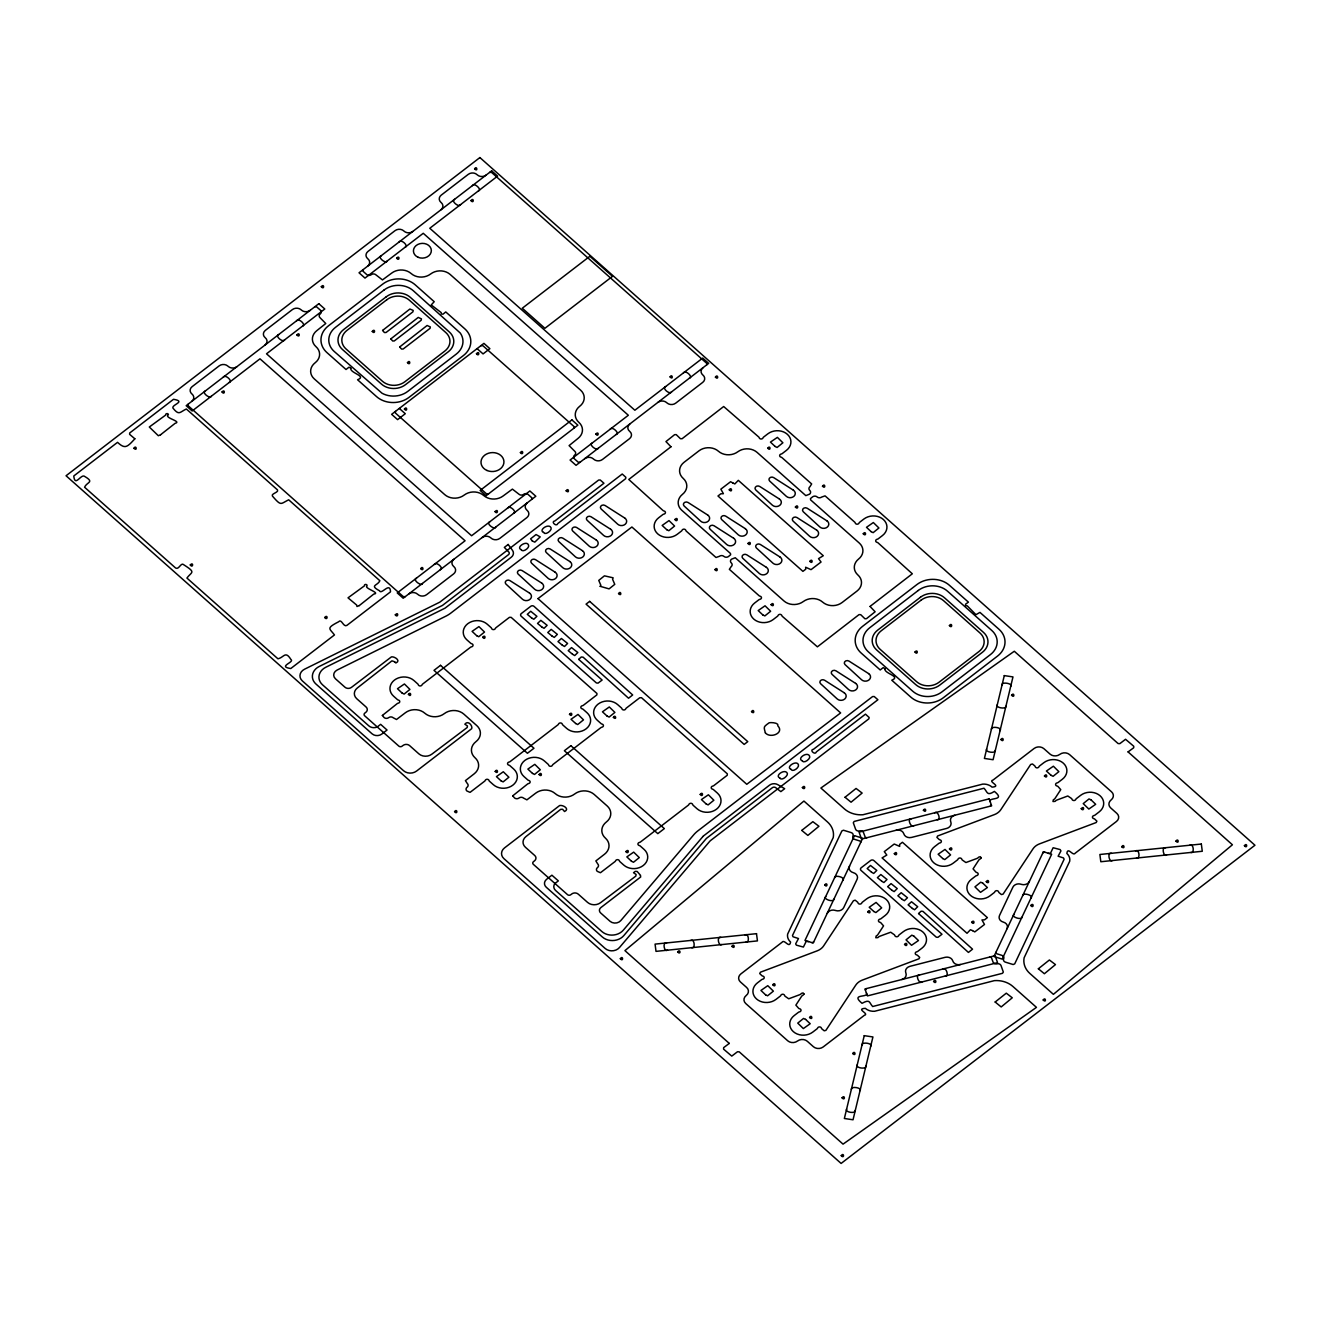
<?xml version="1.0" encoding="UTF-8"?>
<svg xmlns="http://www.w3.org/2000/svg" width="1321" height="1321" viewBox="0 0 1321 1321"><rect width="100%" height="100%" fill="white"/><g stroke="black" fill="none" stroke-linecap="round" stroke-linejoin="round"><path stroke-width="1.5" d="M211.393 396.168C210.534 399.553 200.957 392.403 205.432 390.884M284.692 339.811C283.338 343.196 274.355 335.93 278.731 334.527M422.439 583.519C422.109 586.821 411.838 579.853 416.478 578.136M610.153 429.226C612.184 425.742 620.292 433.701 616.131 434.51M683.452 372.869C685.467 369.385 693.624 377.327 689.413 378.169M223.249 377.179C225.164 373.793 233.322 381.34 229.21 382.479M296.531 320.838C298.546 317.387 306.505 325.148 302.608 326.122M387.268 260.964C386.475 264.448 376.815 257.215 381.307 255.663M399.107 241.974C401.039 238.589 409.031 246.053 405.184 247.258M460.567 204.606C459.18 208.041 450.263 200.759 454.589 199.306M434.295 564.43C436.211 561.078 444.269 568.426 440.355 569.731M472.406 185.617C474.503 182.1 482.396 190.241 478.483 190.901M495.738 527.162C495.325 530.398 485.253 523.562 489.777 521.778M507.594 508.09C509.609 504.605 517.716 512.548 513.555 513.374M598.314 448.215C597.191 451.584 587.977 444.467 592.353 442.915M671.613 391.858C669.945 395.227 661.375 387.912 665.635 386.558M995.918 952.309L996.43 953.646L1001.846 955.347A3.22 2.659 -2.7 0 1 1003.663 958.765A3.22 2.659 -2.7 0 0 1005.479 962.167L1013.157 964.528L1014.71 963.884L1064.115 859.261L1063.488 857.94L1058.121 856.223L1060.961 850.873L1060.119 849.568L1053.134 847.735L1050.443 853.366L1048.197 853.333M640.569 875.394L637.168 871.464L635.285 871.365L633.519 872.719L636.111 874.502L635.814 876.104L600.56 902.689A9.197 7.579 -2.7 0 1 587.581 902.408L578.235 894.119A4.59 3.781 -2.7 0 0 571.745 893.97L570.771 894.73A2.295 1.899 -2.7 0 1 567.518 894.647L533.337 864.33A2.295 1.899 -2.7 0 1 533.486 861.655L534.46 860.896A4.59 3.781 -2.7 0 0 534.757 855.529L525.411 847.256A9.197 7.579 -2.7 0 1 526.006 836.54L560.715 809.327L562.581 809.261L564.546 811.523C570.243 808.881 562.614 804.605 559.592 805.562L504.506 847.917A9.197 7.579 -2.7 0 0 503.928 858.633L605.183 948.478A9.197 7.579 -2.7 0 0 619.466 947.537L709.856 841.196A4.59 3.781 -2.7 0 1 710.483 840.602L868.855 718.839L869.168 717.501L865.47 714.149L816.428 751.847C815.288 755.794 808.832 749.75 813.521 749.255L877.904 699.75L874.205 696.514L872.57 696.58L697.868 830.876A30.333 25 -2.7 0 0 693.608 834.938L620.787 920.605A6.902 5.68 -2.7 0 1 610.071 921.315L600.609 912.91A4.59 3.781 -2.7 0 1 600.906 907.56L640.718 876.946L640.371 875.724M860.698 842.451L860.186 841.097L854.786 839.413A3.22 2.659 -2.7 0 1 852.953 835.995A3.22 2.659 -2.7 0 0 851.137 832.577L843.459 830.232L841.873 830.942L792.501 935.499L793.029 936.771L798.495 938.537L795.655 943.888L796.398 945.159L803.399 947.058L806.173 941.394L808.535 941.576M813.637 942.071L812.019 942.649M1042.93 852.772L1044.696 852.144M913.835 825.724C911.193 828.515 906.652 818.31 911.358 818.756M934.641 812.795C938.158 810.153 941.312 820.556 937.117 819.763M921.975 981.965C919.201 984.673 914.842 974.403 919.499 974.997M942.781 969.036C946.463 966.46 949.205 977.193 945.357 976.037M574.09 428.054L574.107 426.633L482.892 345.706L480.943 345.656M667.551 950.179C664.215 952.606 662.201 941.79 666.61 942.93M690.718 940.453C694.681 938.257 695.54 949.139 691.659 947.685M721.794 944.581C718.442 946.579 716.494 936.061 720.853 937.332M744.961 934.855C749.024 932.676 749.552 943.689 745.985 942.137M1112.299 860.615C1109.244 862.762 1106.948 851.995 1111.423 853.3M1135.532 850.823C1139.462 848.776 1140.386 859.311 1136.555 858.105M1166.542 855.017C1163.702 857.494 1161.109 846.563 1165.683 847.702M1189.792 845.225C1193.821 843.161 1194.531 853.96 1190.815 852.507M188.226 404.11L188.127 405.712L403.285 596.613L405.233 596.663M395.458 411.392L395.375 412.994L486.524 493.856L488.473 493.905M706.718 364.86L706.718 363.325L491.561 172.424L489.629 172.374M363.093 269.666L362.829 271.069L366.726 274.57A3.22 2.659 -2.7 0 0 371.267 274.669A3.22 2.659 -2.7 0 1 375.825 274.768L382.463 279.92L391.677 273.1A13.788 11.361 -2.7 0 1 411.161 273.546A13.788 11.361 -2.7 0 0 430.646 273.975A13.788 11.361 -2.7 0 1 450.114 274.405L580.613 390.174A13.788 11.361 -2.7 0 1 579.737 406.257A13.788 11.361 -2.7 0 0 578.862 422.34A13.788 11.361 -2.7 0 1 577.987 438.423L569.087 445.606L574.85 451.369A3.22 2.659 -2.7 0 1 574.652 455.118A3.22 2.659 -2.7 0 0 574.437 458.866L578.4 462.333L580.101 462.218M531.769 499.371L531.967 497.901L528.119 494.467A3.22 2.659 -2.7 0 0 523.578 494.368A3.22 2.659 -2.7 0 1 519.037 494.269L512.399 489.117L503.185 495.936A13.788 11.361 -2.7 0 1 483.701 495.507A13.788 11.361 -2.7 0 0 464.216 495.061A13.788 11.361 -2.7 0 1 444.748 494.632L314.249 378.863A13.788 11.361 -2.7 0 1 315.125 362.78A13.788 11.361 -2.7 0 0 316 346.696A13.788 11.361 -2.7 0 1 316.858 330.613L325.759 323.513L320.012 317.684A3.22 2.659 -2.7 0 1 320.21 313.936A3.22 2.659 -2.7 0 0 320.409 310.171L316.462 306.72L314.761 306.819M1010.879 686.226C1012.893 683.452 1001.285 681.438 1002.028 685.038M860.186 1090.568C862.283 1087.843 850.79 1085.779 851.351 1089.379M986.671 749.024C984.178 751.963 996.051 753.977 995.34 750.311M857.263 1064.776C855.182 1068.128 866.692 1069.597 865.932 1066.064M997.305 704.72C994.895 707.594 1006.255 709.724 1006.09 706.157M1000.08 730.629C1002.755 727.491 990.568 725.757 991.394 729.341M870.671 1046.381C873.247 1043.161 861.309 1041.592 861.986 1045.076M846.629 1109.062C844.35 1112.1 855.777 1114.214 855.298 1110.35M825.708 896.546C822.653 899.007 833.716 902.804 833.98 899.172M842.798 880.331C846.134 877.458 834.492 874.403 834.575 877.788M1030.908 898.214C1034.194 895.374 1022.57 892.137 1022.669 895.671M1013.818 914.429C1010.763 916.956 1021.909 920.44 1022.124 917.121M990.387 806.14L991.295 804.819M866.246 988.62L865.354 990.023M866.807 837.745L865.222 837.233L863.554 832.659A3.22 2.659 -2.7 0 0 859.558 830.909A3.22 2.659 -2.7 0 1 855.579 829.175L853.3 822.752L854.159 821.447L983.963 788.241C987.53 791.692 986.622 796.48 994.383 791.411C1006.585 801.319 987.448 796.794 990.255 801.864M989.809 957.015L991.394 957.527L993.062 962.101A3.22 2.659 -2.7 0 0 997.058 963.835A3.22 2.659 -2.7 0 1 1001.037 965.585L1003.333 972.091L1002.457 973.313L872.669 1006.519C868.888 1002.54 870.44 998.775 862.035 1003.3C849.816 993.128 869.235 998.247 866.378 992.897M477.096 348.628L483.057 353.912L489.876 348.678L483.915 343.377L391.627 414.332L397.604 419.632L405.283 413.721L399.322 408.42M1007.081 928.663A6.126 5.053 -2.7 0 0 1003.3 922.091A6.126 5.053 -2.7 0 1 999.502 915.503L1012.893 887.151A6.11 5.036 -2.7 0 1 1020.819 884.178L1021.48 884.393A6.11 5.036 -2.7 0 0 1029.406 881.421M896.15 830.249A6.126 5.053 -2.7 0 1 903.828 833.832A6.126 5.053 -2.7 0 0 911.507 837.431L946.695 828.416A6.11 5.036 -2.7 0 0 950.856 822.108L950.658 821.546A6.11 5.036 -2.7 0 1 954.802 815.239M960.466 964.512A6.126 5.053 -2.7 0 1 952.788 960.928A6.126 5.053 -2.7 0 0 945.109 957.329L909.921 966.328A6.11 5.036 -2.7 0 0 905.76 972.652L905.958 973.214A6.11 5.036 -2.7 0 1 901.814 979.522M849.535 866.081A6.126 5.053 -2.7 0 0 853.316 872.669A6.126 5.053 -2.7 0 1 857.114 879.258L843.723 907.593A6.11 5.036 -2.7 0 1 835.797 910.565L835.136 910.367A6.11 5.036 -2.7 0 0 827.227 913.339M584.691 458.684A6.11 5.036 -2.7 0 1 593.327 458.866L593.806 459.295A6.11 5.036 -2.7 0 0 602.442 459.493L629.506 438.688A6.126 5.053 -2.7 0 0 629.655 431.34A6.126 5.053 -2.7 0 1 629.803 424.008M367.684 266.132A6.11 5.036 -2.7 0 0 368.064 258.999L367.585 258.586A6.11 5.036 -2.7 0 1 367.981 251.452L395.045 230.647A6.126 5.053 -2.7 0 1 403.912 231.043A6.126 5.053 -2.7 0 0 412.779 231.456M440.917 209.824A6.11 5.036 -2.7 0 0 441.313 202.691L440.834 202.262A6.11 5.036 -2.7 0 1 441.214 195.145L468.278 174.339A6.126 5.053 -2.7 0 1 477.145 174.735A6.126 5.053 -2.7 0 0 486.029 175.148M703.036 367.684A6.126 5.053 -2.7 0 0 702.888 375.032A6.126 5.053 -2.7 0 1 702.739 382.363L675.692 403.169A6.11 5.036 -2.7 0 1 667.055 402.988L666.577 402.558A6.11 5.036 -2.7 0 0 657.941 402.377M527.178 502.905A6.11 5.036 -2.7 0 0 526.782 510.038L527.261 510.467A6.11 5.036 -2.7 0 1 526.881 517.584L499.817 538.39A6.126 5.053 -2.7 0 1 490.95 537.994A6.126 5.053 -2.7 0 0 482.066 537.581M310.154 310.352A6.11 5.036 -2.7 0 1 301.518 310.171L301.039 309.741A6.11 5.036 -2.7 0 0 292.42 309.56L265.356 330.366A6.126 5.053 -2.7 0 0 265.207 337.697A6.126 5.053 -2.7 0 1 265.059 345.029M236.921 366.677A6.11 5.036 -2.7 0 1 228.285 366.478L227.806 366.049A6.11 5.036 -2.7 0 0 219.17 365.867L192.106 386.673A6.126 5.053 -2.7 0 0 191.958 394.005A6.126 5.053 -2.7 0 1 191.809 401.353M408.833 593.905A6.126 5.053 -2.7 0 1 417.7 594.301A6.126 5.053 -2.7 0 0 426.584 594.698L453.631 573.892A6.11 5.036 -2.7 0 0 454.028 566.775L453.549 566.346A6.11 5.036 -2.7 0 1 453.929 559.212M134.858 438.787C127.014 447.439 124.983 449.239 117.536 442.337L73.778 475.973C74.917 487.779 81.027 473.314 84.742 476.468C94.831 482.413 86.889 481.868 84.577 487.234L175.61 568.013C179.012 570.193 180.994 561.656 183.933 564.876C196.301 572.835 191.694 571.597 186.922 578.053L277.955 658.816C284.065 657.429 285.286 650.411 290.884 659.427C295.029 662.201 276.997 666.527 290.785 668.525L334.461 634.939C329.623 628.449 325.742 628.4 338.539 621.828C341.594 618.178 343.278 627.508 346.845 625.427L390.521 591.841C390.091 581.19 381.422 595.259 379.474 590.768C369.12 585.087 377.608 585.913 379.854 580.712L288.688 499.8C280.234 503.928 281.472 506.471 272.489 496.151C270.475 493.658 279.193 492.436 277.493 489.893L186.344 408.998C179.59 412.169 179.227 415.834 173.001 408.172C171.119 404.705 186.773 401.551 173.513 399.289L129.689 432.991L129.623 434.345L134.858 438.787M396.647 258.256C399.586 262.086 399.966 254.359 396.663 258.173M402.112 693.063L404.143 694.07L409.923 689.413L404.424 683.981L397.489 688.72L402.112 693.063M470.97 200.643C474.14 204.408 473.892 196.697 470.97 200.561M476.699 635.698L478.747 636.722L484.51 632.049L478.929 626.6L472.092 631.372L476.699 635.698M501.088 780.876L503.119 781.883L508.899 777.227L503.301 771.761L496.448 776.616L501.088 780.876M532.495 773.412L534.526 774.436L540.306 769.78L534.807 764.347L527.872 769.086L532.495 773.412M575.675 723.512L577.723 724.535L583.486 719.862L578.004 714.43L571.035 719.268L575.675 723.512M607.082 716.065L609.13 717.072L614.892 712.415L609.311 706.966L602.459 711.804L607.082 716.065M631.471 861.242L633.502 862.25L639.281 857.593L633.684 852.128L626.848 856.9L631.471 861.242M706.058 803.878L708.106 804.902L713.868 800.229L708.386 794.796L701.451 799.552L706.058 803.878M732.808 482.925L734.823 483.948L738.323 480.349L823.28 555.728L818.525 558.651L821.051 562.019L811.028 569.665L805.628 567.221L805.76 569.186L802.92 571.366L717.98 496.002L720.82 493.806L723.413 493.707L720.853 489.166L730.579 481.736L732.808 482.925M765.553 994.796L767.6 995.803L773.379 991.146L767.782 985.681L760.946 990.453L765.553 994.796M805.562 1019.383L810.202 1023.725L803.333 1028.58L797.752 1023.115L803.515 1018.458L805.562 1019.383M873.858 911.523L875.906 912.547L881.668 907.874L876.087 902.425L869.218 907.279L873.858 911.523M913.868 936.127L918.475 940.535L911.54 945.291L906.041 939.858L911.82 935.185L913.868 936.127M942.765 858.551L944.796 859.575L950.575 854.902L944.994 849.453L938.141 854.225L942.765 858.551M972.537 930.628L974.782 931.899L984.492 924.469L981.949 919.928L984.541 919.829L987.381 917.633L902.425 842.27L899.584 844.449L899.717 846.414L894.234 844.02L884.294 851.632L886.804 855.067L882.081 857.907L967.022 933.287L970.44 929.736L972.537 930.628M982.758 883.138L987.381 887.563L980.529 892.336L974.948 886.87L980.71 882.213L982.758 883.138M1051.054 775.295L1053.101 776.302L1058.864 771.646L1053.382 766.213L1046.414 771.035L1051.054 775.295M1091.063 799.882L1095.67 804.291L1088.834 809.063L1083.237 803.614L1089.016 798.941L1091.063 799.882M133.933 448.281C137.533 451.964 136.294 444.186 133.933 448.281M190.274 565.008C192.998 568.872 193.758 561.293 190.29 564.86M321.284 286.773C324.421 290.521 324.372 282.892 321.317 286.607M324.702 617.551C327.707 621.349 328.021 613.605 324.718 617.468M372.258 331.439C375.346 335.27 375.296 327.41 372.258 331.439M395.293 614.876C398.05 618.74 398.942 610.929 395.309 614.793M404.424 409.114C407.628 412.945 407.182 405.184 404.441 409.031M407.462 362.664C410.616 366.478 410.435 358.668 407.479 362.598M408.404 694.433C411.525 698.215 411.277 690.701 408.437 694.268M454.573 811.672C457.71 815.404 457.512 807.957 454.589 811.507M474.602 168.89C478.235 172.539 476.831 164.91 474.619 168.807M476.468 353.731C479.358 357.644 479.787 349.685 476.468 353.731M482.693 637.316C485.765 641.164 485.781 633.271 482.693 637.316M495.21 771.447C498.578 775.245 497.835 767.369 495.21 771.447M520.391 452.641C523.529 456.439 523.43 448.595 520.391 452.558M521.135 549.619C522.769 553.119 530.282 547.455 528.45 544.896C526.666 540.107 515.553 547.439 521.135 549.619M531.653 617.98L533.816 619.252L536.904 616.329L530.728 611.26L527.31 614.348L531.653 617.98M532.33 540.999L534.807 542.138L540.206 536.887L536.045 534.559L530.613 538.819L532.33 540.999M539.1 774.552C542.535 778.3 541.726 770.539 539.1 774.552M541.874 627.046L544.054 628.317L547.125 625.312L540.85 620.358L537.531 623.429L541.874 627.046M543.525 532.396C545.259 535.93 552.244 530.2 551.105 527.872C549.09 522.72 538.027 530.134 543.525 532.396M552.112 636.128L554.275 637.399L557.363 634.377L551.187 629.407L547.769 632.511L552.112 636.128M562.333 645.209L564.513 646.481L567.584 643.459L561.425 638.489L557.99 641.577L562.333 645.209M566.148 490.818C569.879 494.384 568.525 486.755 566.148 490.818M569.5 714.331C572.538 718.211 572.554 710.401 569.5 714.331M572.571 654.291L574.734 655.563L577.822 652.541L571.531 647.587L568.228 650.659L572.571 654.291M595.837 434.114C598.71 437.978 599.14 430.283 595.854 434.048M613.39 717.435C617.287 720.969 615.404 713.423 613.39 717.435M618.558 593.624C622.108 597.29 620.936 589.612 618.558 593.558M620.325 958.732C623.578 962.53 623.099 954.72 620.325 958.65M625.906 851.583C628.614 855.513 629.473 847.636 625.906 851.583M666.775 529.704L668.822 530.712L674.585 526.055L669.004 520.59L662.151 525.444L666.775 529.704M670.077 376.931C673.429 380.729 672.472 373.017 670.077 376.848M674.899 519.599C677.623 523.446 678.4 515.867 674.932 519.434M677.656 952.012C681.108 955.611 680.431 948.148 677.69 951.847M700.196 794.466C703.218 798.313 703.317 790.486 700.213 794.383M715.404 377.162C718.905 380.828 717.947 373.199 715.421 377.079M714.942 569.681C718.228 573.463 717.683 565.718 714.958 569.599M729.242 489.909C732.775 493.526 731.784 486.012 729.275 489.744M731.917 946.414C735.384 950.08 734.459 942.451 731.917 946.331M747.967 543.509C750.889 547.34 751.286 539.629 747.967 543.426M751.533 711.623C754.985 715.371 753.994 707.66 751.533 711.623M762.811 614.909L764.859 615.916L770.622 611.26L765.041 605.794L758.188 610.566L762.811 614.909M767.749 448.215C771.002 452.046 770.49 444.236 767.749 448.215M771.084 604.688C774.502 608.403 773.759 600.741 771.084 604.688M775.08 446.432L777.111 447.456L782.891 442.783L777.392 437.367L770.457 442.106L775.08 446.432M772.768 984.855C776.203 988.504 775.377 981.008 772.802 984.706M779.737 777.937C781.504 781.454 788.158 775.757 787.382 773.479C785.351 768.095 774.271 775.658 779.737 777.937M790.932 769.317C792.6 772.768 799.651 767.369 798.429 764.727C796.778 759.658 785.318 767.006 790.932 769.317M795.391 507.049C798.627 510.814 798.379 502.987 795.391 507.049M802.128 760.714C803.845 764.281 811.061 758.403 809.624 756.124C807.527 751.022 796.596 758.551 802.128 760.714M802.375 787.564C805.463 791.362 805.579 783.584 802.375 787.564M809.806 561.375C813.125 565.14 812.679 557.313 809.806 561.375M809.575 1017.517C813.241 1021.183 811.854 1013.455 809.575 1017.517M822.488 486.211C825.922 489.926 825.113 482.182 822.488 486.211M841.229 1155.66C844.416 1159.442 844.136 1151.697 841.246 1155.594M842.055 1097.867C845.308 1101.598 844.994 1093.92 842.071 1097.784M852.689 1053.58C856.305 1057.13 855.182 1049.716 852.722 1053.415M863.24 533.833C866.626 537.449 866.031 529.985 863.257 533.684M871.1 531.636L873.148 532.66L878.911 527.987L873.33 522.538L866.493 527.31L871.1 531.636M867.748 911.837C871.2 915.569 870.209 907.874 867.748 911.837M871.513 872.174L873.693 873.445L876.781 870.423L870.489 865.47L867.187 868.558L871.513 872.174M881.751 881.256L883.914 882.527L887.002 879.505L880.843 874.535L877.408 877.639L881.751 881.256M891.989 890.337L894.152 891.609L897.24 888.587L891.064 883.617L887.646 886.705L891.989 890.337M894.317 853.729C897.421 857.527 897.355 849.7 894.317 853.647M902.21 899.403L904.39 900.674L907.477 897.752L901.186 892.715L897.867 895.787L902.21 899.403M904.555 944.498C907.775 948.28 907.444 940.569 904.571 944.416M914.974 652.095C917.831 655.959 918.227 648.347 914.991 651.93M912.448 908.485L914.611 909.756L917.699 906.734L911.523 901.764L908.105 904.868L912.448 908.485M949.403 625.626C952.573 629.407 952.309 621.663 949.403 625.543M949.469 849.023C952.441 852.805 952.705 845.143 949.485 848.858M971.645 922.339C974.915 926.104 974.601 918.293 971.645 922.339M986.275 881.668C989.743 885.384 988.934 877.606 986.275 881.668M1000.938 739.578C1004.142 743.409 1003.679 735.648 1000.938 739.496M1011.572 695.292C1014.99 699.024 1014.231 691.263 1011.572 695.292M1044.449 775.988C1047.85 779.737 1047.124 771.992 1044.449 775.988M1043.194 999.98C1046.546 1003.745 1045.737 996.117 1043.194 999.98M1081.255 808.65C1083.947 812.58 1084.805 804.704 1081.255 808.65M1121.711 846.744C1125.261 850.443 1124.204 842.633 1121.711 846.744M1175.971 841.147C1179.141 844.978 1178.646 837.283 1175.971 841.064M1244.399 845.688C1247.321 849.568 1247.569 841.824 1244.415 845.605M222.027 392.04C224.884 395.887 225.28 388.324 222.06 391.875M394.616 661.771L395.871 662.977C401.452 660.682 394.186 656.207 391.429 656.884L351.469 687.366A4.59 3.781 -2.7 0 1 344.963 687.217L335.501 678.829A6.902 5.68 -2.7 0 1 337.119 670.044L445.804 616.197A30.333 25 -2.7 0 0 450.989 612.961L625.609 478.714L625.873 477.31L622.224 474.024L557.842 523.529C556.587 527.442 550.263 521.465 554.919 520.936L603.945 483.238L600.246 480.002L598.611 480.068L440.174 601.881A4.59 3.781 -2.7 0 1 439.398 602.359L304.524 669.219A9.197 7.579 -2.7 0 0 302.344 680.909L403.599 770.754A9.197 7.579 -2.7 0 0 416.594 771.035L471.68 728.68C472.935 726.005 468.08 719.763 464.843 724.189L467.436 725.956L467.221 727.491L431.884 754.142A9.197 7.579 -2.7 0 1 418.889 753.862L409.56 745.572A4.59 3.781 -2.7 0 0 403.07 745.44L402.079 746.183A2.295 1.899 -2.7 0 1 398.843 746.117L364.662 715.784A2.295 1.899 -2.7 0 1 364.811 713.109L365.785 712.366A4.59 3.781 -2.7 0 0 366.082 706.999L356.736 698.71A9.197 7.579 -2.7 0 1 357.314 687.993L391.941 660.847L394.616 661.771M420.689 568.674C424.058 572.389 423.331 564.694 420.689 568.591M495.045 511.607C497.769 515.553 498.578 507.677 495.045 511.607M729.275 1043.408L723.644 1047.636L723.561 1049.122L731.768 1056.106L737.498 1051.747L739.232 1051.846L843.046 1144.135L1036.457 1007.362L1012.91 986.473A22.985 18.94 -2.7 0 0 994.416 980.628L874.601 1011.275A11.493 9.478 -2.7 0 1 865.338 1008.336C855.067 1008.897 869.994 1013.785 864.297 1015.354L823.181 1046.959A6.902 5.68 -2.7 0 1 813.439 1046.744L807.247 1041.245A6.902 5.68 -2.7 0 0 797.504 1041.031A6.902 5.68 -2.7 0 1 787.762 1040.816L745.754 1003.531A6.902 5.68 -2.7 0 1 746.2 995.506A6.902 5.68 -2.7 0 0 746.629 987.464L740.437 981.965A6.902 5.68 -2.7 0 1 740.866 973.924L781.982 942.319C784.36 938.537 789.397 949.155 790.602 942.038A11.493 9.478 -2.7 0 1 787.63 934.112L833.221 837.597A22.985 18.94 -2.7 0 0 827.474 821.943L803.928 801.054L624.932 950.625L729.275 1043.408M1128.068 751.897L1232.41 844.78L1053.398 994.333L1029.852 973.445A22.985 18.94 -2.7 0 1 1024.122 957.791L1069.696 861.275A11.493 9.478 -2.7 0 0 1066.823 853.432C1067.863 846.117 1072.999 856.9 1075.36 853.069L1116.46 821.464A6.902 5.68 -2.7 0 0 1116.906 813.439L1110.697 807.924A6.902 5.68 -2.7 0 1 1111.143 799.899A6.902 5.68 -2.7 0 0 1111.572 791.857L1069.564 754.588A6.902 5.68 -2.7 0 0 1059.822 754.374A6.902 5.68 -2.7 0 1 1050.096 754.159L1043.887 748.66A6.902 5.68 -2.7 0 0 1034.145 748.446L993.045 780.051C987.315 781.57 1002.325 786.325 992.088 787.134A11.493 9.478 -2.7 0 0 982.741 784.113L862.91 814.76A22.985 18.94 -2.7 0 1 844.433 808.914L820.886 788.026L1014.297 651.253L1118.094 743.558L1119.845 743.64L1125.558 739.281L1133.765 746.282L1133.699 747.769L1128.068 751.897M600.196 586.326L609.097 588.885L614.76 584.344L612.614 579.358L613.126 577.805L604.424 575.84L598.76 580.398L600.89 585.368L600.196 586.326M765.371 732.874C770.193 738.769 784.691 733.138 777.871 725.873C779.34 722.719 771.002 722.29 769.202 722.769C763.307 727.029 763.654 726.533 765.371 732.874M296.911 334.94C300.065 338.754 299.983 330.927 296.911 334.94M801.83 830.48L807.858 835.417L818.937 826.269L812.861 821.679L801.847 830.315M845.027 797.257L851.054 802.21L862.134 793.062L856.058 788.455L845.027 797.257M995.159 1002.012L1001.186 1006.949L1012.266 997.801L1006.288 993.177L995.159 1002.012M1038.356 968.788L1044.383 973.742L1055.462 964.594L1049.386 959.987L1038.356 968.788M160.551 434.774L158.338 435.732L149.306 427.013L165.703 415.042C165.026 413.622 168.328 412.779 168.394 414.678C163.21 417.849 182.628 421.416 175.099 423.331L160.551 434.774M359.262 605.596L356.967 606.504L356.687 605.084L348.017 597.835L364.414 585.864C363.853 583.651 367.915 584.245 366.99 585.913C363.49 588.241 381.356 593.013 373.711 594.12L359.262 605.596M670.969 446.762L628.779 479.473L663.043 510.517A1.998 1.635 -2.7 0 0 663.968 510.963A1.998 1.635 -2.7 0 1 663.786 514.166A1.998 1.635 -2.7 0 0 662.828 514.579L658.618 517.815A13.788 11.361 -2.7 0 0 657.742 533.882A13.788 11.361 -2.7 0 0 677.211 534.311L681.421 531.075A1.998 1.635 -2.7 0 0 681.999 530.315A1.998 1.635 -2.7 0 1 685.863 530.398A1.998 1.635 -2.7 0 0 686.342 531.191L715.999 557.495L719.4 556.306A3.22 2.659 -2.7 0 1 723.941 556.405A3.22 2.659 -2.7 0 0 728.498 556.504L730.662 554.721L730.447 553.466L681.768 510.269A13.788 11.361 -2.7 0 1 682.478 494.335A13.788 11.361 -2.7 0 0 683.188 478.384A13.788 11.361 -2.7 0 1 684.063 462.3L698.991 450.824A13.788 11.361 -2.7 0 1 718.459 451.254A13.788 11.361 -2.7 0 0 737.762 451.815A13.788 11.361 -2.7 0 1 757.082 452.376L805.827 495.623L809.558 494.17A3.22 2.659 -2.7 0 0 809.773 490.421A3.22 2.659 -2.7 0 1 809.971 486.673L811.655 483.948L781.999 457.644A1.998 1.635 -2.7 0 0 781.091 457.182A1.998 1.635 -2.7 0 1 781.256 453.995A1.998 1.635 -2.7 0 0 782.23 453.582L786.441 450.345A13.788 11.361 -2.7 0 0 787.316 434.262A13.788 11.361 -2.7 0 0 767.831 433.833L763.621 437.069A1.998 1.635 -2.7 0 0 763.059 437.845A1.998 1.635 -2.7 0 1 759.195 437.746A1.998 1.635 -2.7 0 0 758.7 436.97L723.677 406.521L682.098 438.721L680.414 438.704L676.22 434.609L674.585 434.675L665.949 441.577L670.969 446.762M804.01 993.97L803.284 994.994A4.59 3.781 -2.7 0 0 801.467 996.529L795.869 1005.132L798.627 1008.27A1.998 1.635 -2.7 0 0 799.552 1008.716A1.998 1.635 -2.7 0 1 799.37 1011.919A1.998 1.635 -2.7 0 0 798.412 1012.332L794.202 1015.568A13.788 11.361 -2.7 0 0 793.327 1031.635A13.788 11.361 -2.7 0 0 812.811 1032.064L817.022 1028.828A1.998 1.635 -2.7 0 0 817.583 1028.068A1.998 1.635 -2.7 0 1 821.447 1028.151A1.998 1.635 -2.7 0 0 821.943 1028.943L824.221 1030.809L825.906 1030.363L855.744 985.152A13.788 11.361 -2.7 0 1 862.299 980.116L919.02 958.765L919.697 957.411L917.6 955.397A1.998 1.635 -2.7 0 0 916.675 954.934A1.998 1.635 -2.7 0 1 916.857 951.747A1.998 1.635 -2.7 0 0 917.814 951.335L922.025 948.098A13.788 11.361 -2.7 0 0 922.9 932.015A13.788 11.361 -2.7 0 0 903.432 931.586L899.221 934.822A1.998 1.635 -2.7 0 0 898.643 935.582A1.998 1.635 -2.7 0 1 894.779 935.499A1.998 1.635 -2.7 0 0 894.3 934.723L890.701 932.213L879.918 936.209A4.59 3.781 -2.7 0 0 877.937 937.596L875.773 937.761L876.137 935.995A4.59 3.781 -2.7 0 0 877.953 934.475L883.551 925.872L880.793 922.735A1.998 1.635 -2.7 0 0 879.869 922.273A1.998 1.635 -2.7 0 1 880.05 919.086A1.998 1.635 -2.7 0 0 881.008 918.673L885.219 915.436A13.788 11.361 -2.7 0 0 886.094 899.353A13.788 11.361 -2.7 0 0 866.609 898.924L862.398 902.16A1.998 1.635 -2.7 0 0 861.837 902.937A1.998 1.635 -2.7 0 1 857.973 902.837A1.998 1.635 -2.7 0 0 857.478 902.061L855.199 900.179L853.465 900.707L823.677 945.836A13.788 11.361 -2.7 0 1 817.121 950.872L760.401 972.223L759.724 973.577L761.821 975.608A1.998 1.635 -2.7 0 0 762.745 976.054A1.998 1.635 -2.7 0 1 762.564 979.257A1.998 1.635 -2.7 0 0 761.606 979.67L757.395 982.907A13.788 11.361 -2.7 0 0 756.52 998.973A13.788 11.361 -2.7 0 0 775.988 999.403L780.199 996.166A1.998 1.635 -2.7 0 0 780.777 995.407A1.998 1.635 -2.7 0 1 784.641 995.489A1.998 1.635 -2.7 0 0 785.12 996.282L788.72 998.792L799.502 994.779A4.59 3.781 -2.7 0 0 801.484 993.392L803.069 992.93L803.994 994.053M870.11 606.521L875.129 611.772L866.559 618.624L864.941 618.789L860.747 614.711L859.063 614.595L817.402 646.844L782.379 616.395A1.998 1.635 -2.7 0 1 781.883 615.603A1.998 1.635 -2.7 0 0 778.019 615.52A1.998 1.635 -2.7 0 1 777.458 616.28L773.247 619.516A13.788 11.361 -2.7 0 1 753.763 619.087A13.788 11.361 -2.7 0 1 754.638 603.02L758.848 599.784A1.998 1.635 -2.7 0 1 759.823 599.371A1.998 1.635 -2.7 0 0 759.988 596.167A1.998 1.635 -2.7 0 1 759.08 595.721L729.357 569.334L731.107 566.692A3.22 2.659 -2.7 0 0 731.306 562.944A3.22 2.659 -2.7 0 1 731.52 559.179L735.252 557.743L783.997 600.989A13.788 11.361 -2.7 0 0 803.317 601.534A13.788 11.361 -2.7 0 1 822.62 602.095A13.788 11.361 -2.7 0 0 842.088 602.525L857.015 591.048A13.788 11.361 -2.7 0 0 857.89 574.965A13.788 11.361 -2.7 0 1 858.6 559.031A13.788 11.361 -2.7 0 0 859.311 543.08L810.632 499.899L810.417 498.628L812.58 496.861A3.22 2.659 -2.7 0 1 817.138 496.96A3.22 2.659 -2.7 0 0 821.679 497.059L825.08 495.87L854.737 522.175A1.998 1.635 -2.7 0 1 855.215 522.951A1.998 1.635 -2.7 0 0 859.079 523.033A1.998 1.635 -2.7 0 1 859.657 522.274L863.868 519.037A13.788 11.361 -2.7 0 1 883.336 519.467A13.788 11.361 -2.7 0 1 882.461 535.55L878.25 538.786A1.998 1.635 -2.7 0 1 877.293 539.199A1.998 1.635 -2.7 0 0 877.111 542.386A1.998 1.635 -2.7 0 1 878.036 542.848L912.316 573.793L870.126 606.356M981.206 857.725L980.479 858.766A4.59 3.781 -2.7 0 0 978.663 860.285L973.065 868.888L975.839 872.025A1.998 1.635 -2.7 0 0 976.747 872.487A1.998 1.635 -2.7 0 1 976.566 875.674A1.998 1.635 -2.7 0 0 975.608 876.087L971.397 879.324A13.788 11.361 -2.7 0 0 970.522 895.407A13.788 11.361 -2.7 0 0 990.007 895.836L994.218 892.583A1.998 1.635 -2.7 0 0 994.779 891.824A1.998 1.635 -2.7 0 1 998.643 891.906A1.998 1.635 -2.7 0 0 999.138 892.699L1001.434 894.581L1003.101 894.119L1032.956 848.908A13.788 11.361 -2.7 0 1 1039.495 843.888L1096.215 822.521L1096.892 821.167L1094.795 819.152A1.998 1.635 -2.7 0 0 1093.871 818.69A1.998 1.635 -2.7 0 1 1094.052 815.503A1.998 1.635 -2.7 0 0 1095.01 815.09L1099.221 811.854A13.788 11.361 -2.7 0 0 1100.096 795.77A13.788 11.361 -2.7 0 0 1080.628 795.341L1076.417 798.594A1.998 1.635 -2.7 0 0 1075.839 799.354A1.998 1.635 -2.7 0 1 1071.975 799.271A1.998 1.635 -2.7 0 0 1071.496 798.478L1067.797 795.985L1057.114 799.965A4.59 3.781 -2.7 0 0 1055.132 801.368L1052.969 801.533L1053.332 799.766A4.59 3.781 -2.7 0 0 1055.149 798.231L1060.746 789.628L1057.989 786.49A1.998 1.635 -2.7 0 0 1057.064 786.045A1.998 1.635 -2.7 0 1 1057.246 782.841A1.998 1.635 -2.7 0 0 1058.204 782.428L1062.414 779.192A13.788 11.361 -2.7 0 0 1063.289 763.125A13.788 11.361 -2.7 0 0 1043.821 762.696L1039.61 765.932A1.998 1.635 -2.7 0 0 1039.033 766.692A1.998 1.635 -2.7 0 1 1035.169 766.609A1.998 1.635 -2.7 0 0 1034.69 765.817L1032.477 763.984L1030.661 764.479L1000.872 809.608A13.788 11.361 -2.7 0 1 994.317 814.644L937.596 835.995L936.919 837.349L939.016 839.363A1.998 1.635 -2.7 0 0 939.941 839.826A1.998 1.635 -2.7 0 1 939.759 843.013A1.998 1.635 -2.7 0 0 938.802 843.425L934.591 846.662A13.788 11.361 -2.7 0 0 933.716 862.745A13.788 11.361 -2.7 0 0 953.201 863.174L957.411 859.938A1.998 1.635 -2.7 0 0 957.973 859.162A1.998 1.635 -2.7 0 1 961.837 859.261A1.998 1.635 -2.7 0 0 962.332 860.037L965.915 862.547L976.698 858.551A4.59 3.781 -2.7 0 0 978.679 857.164L980.265 856.685L981.206 857.808M578.697 659.394L602.112 680.051L598.066 683.122L596.365 682.924L521.184 616.23A2.295 1.899 -2.7 0 1 521.333 613.538L530.761 606.289A2.295 1.899 -2.7 0 1 534.014 606.356L632.66 694.962L628.548 698.231L583.106 657.181L581.24 656.999L578.697 659.394M918.574 913.604L941.989 934.244L937.943 937.332L936.308 937.183L861.061 870.423A2.295 1.899 -2.7 0 1 861.209 867.748L870.638 860.499A2.295 1.899 -2.7 0 1 873.875 860.565L972.537 949.172L968.425 952.424L922.966 911.391L921.117 911.193L918.59 913.505M350.792 368.212C349.685 373.1 367.321 375.99 357.562 379.754L376.584 396.63A22.985 18.94 -2.7 0 0 409.048 397.34L463.324 355.613A22.985 18.94 -2.7 0 0 464.794 328.813L445.755 311.938L443.047 314.167L441.33 313.969L441.197 312.598L431.224 304.936L434.213 301.7L415.19 284.808A22.985 18.94 -2.7 0 0 382.727 284.098L328.45 325.825A22.985 18.94 -2.7 0 0 326.981 352.624L346.019 369.5L349.008 367.172L350.792 368.212M884.987 668.674C883.369 673.347 901.599 676.385 891.758 680.199L910.796 697.092A22.985 18.94 -2.7 0 0 943.26 697.802L997.537 656.075A22.985 18.94 -2.7 0 0 998.99 629.275L979.967 612.399L975.922 614.661L967.286 605.86L965.651 605.645L965.519 604.225L968.409 602.145L949.386 585.269A22.985 18.94 -2.7 0 0 916.923 584.543L862.646 626.286A22.985 18.94 -2.7 0 0 861.193 653.069L880.215 669.962L883.204 667.617L884.987 668.756M923.396 810.268C926.781 814.033 926.087 806.239 923.396 810.268M933.567 981.503C936.919 985.251 936.341 977.672 933.584 981.42M382.595 330.432L384.411 332.545L386.046 332.496L412.928 311.822L413.192 310.418L409.906 309.015L382.595 330.432M390.834 338.886L392.651 341L394.285 340.95L421.168 320.276L421.432 318.873L418.229 317.42L390.834 338.886M399.702 346.944L401.534 349.074L403.169 349.008L430.052 328.351L430.316 326.948L427.112 325.494L399.702 346.944M382.363 715.454L384.114 717.551A3.22 2.659 -2.7 0 0 388.655 717.65A3.22 2.659 -2.7 0 1 393.196 717.749L396.515 719.499L405.332 712.779A13.788 11.361 -2.7 0 1 424.801 713.208A13.788 11.361 -2.7 0 0 444.285 713.637A13.788 11.361 -2.7 0 1 463.77 714.05L476.798 725.609A13.788 11.361 -2.7 0 1 475.907 741.692A13.788 11.361 -2.7 0 0 475.032 757.775A13.788 11.361 -2.7 0 1 474.156 773.842L465.421 780.628L467.287 783.485A3.22 2.659 -2.7 0 1 467.089 787.233A3.22 2.659 -2.7 0 0 466.891 790.982L470.061 792.369L484.609 781.206A1.998 1.635 -2.7 0 0 485.187 780.447A1.998 1.635 -2.7 0 1 489.051 780.529A1.998 1.635 -2.7 0 0 489.53 781.305L493.394 784.724A13.788 11.361 -2.7 0 0 512.862 785.153A13.788 11.361 -2.7 0 0 513.737 769.086L509.889 765.668A1.998 1.635 -2.7 0 0 508.981 765.206A1.998 1.635 -2.7 0 1 509.146 762.019A1.998 1.635 -2.7 0 0 510.104 761.606L557.891 724.866A1.998 1.635 -2.7 0 0 558.469 724.106A1.998 1.635 -2.7 0 1 562.333 724.189A1.998 1.635 -2.7 0 0 562.812 724.965L566.659 728.383A13.788 11.361 -2.7 0 0 586.144 728.812A13.788 11.361 -2.7 0 0 587.019 712.746L583.172 709.327A1.998 1.635 -2.7 0 0 582.247 708.865A1.998 1.635 -2.7 0 1 582.429 705.678A1.998 1.635 -2.7 0 0 583.387 705.265L596.844 694.912L596.976 693.508L511.128 617.336L509.411 617.353L495.969 627.69A1.998 1.635 -2.7 0 0 495.392 628.449A1.998 1.635 -2.7 0 1 491.528 628.367A1.998 1.635 -2.7 0 0 491.049 627.591L487.201 624.173A13.788 11.361 -2.7 0 0 467.717 623.743A13.788 11.361 -2.7 0 0 466.841 639.81L470.689 643.228A1.998 1.635 -2.7 0 0 471.614 643.69A1.998 1.635 -2.7 0 1 471.432 646.877A1.998 1.635 -2.7 0 0 470.474 647.29L422.687 684.03A1.998 1.635 -2.7 0 0 422.109 684.79A1.998 1.635 -2.7 0 1 418.245 684.707A1.998 1.635 -2.7 0 0 417.766 683.931L413.919 680.513A13.788 11.361 -2.7 0 0 394.434 680.084A13.788 11.361 -2.7 0 0 393.559 696.15L397.406 699.569A1.998 1.635 -2.7 0 0 398.331 700.031A1.998 1.635 -2.7 0 1 398.149 703.218A1.998 1.635 -2.7 0 0 397.192 703.631L382.363 715.454M512.746 795.82L514.496 797.901A3.22 2.659 -2.7 0 0 519.037 798A3.22 2.659 -2.7 0 1 523.578 798.115L526.897 799.849L535.715 793.145A13.788 11.361 -2.7 0 1 555.183 793.574A13.788 11.361 -2.7 0 0 574.668 793.987A13.788 11.361 -2.7 0 1 594.153 794.416L607.181 805.975A13.788 11.361 -2.7 0 1 606.289 822.058A13.788 11.361 -2.7 0 0 605.414 838.125A13.788 11.361 -2.7 0 1 604.539 854.208L595.854 860.929L597.67 863.851A3.22 2.659 -2.7 0 1 597.472 867.6A3.22 2.659 -2.7 0 0 597.274 871.348L600.444 872.735L615.008 861.573A1.998 1.635 -2.7 0 0 615.569 860.813A1.998 1.635 -2.7 0 1 619.433 860.896A1.998 1.635 -2.7 0 0 619.929 861.672L623.776 865.09A13.788 11.361 -2.7 0 0 643.244 865.519A13.788 11.361 -2.7 0 0 644.12 849.436L640.272 846.034A1.998 1.635 -2.7 0 0 639.364 845.572A1.998 1.635 -2.7 0 1 639.529 842.385A1.998 1.635 -2.7 0 0 640.487 841.972L688.274 805.232A1.998 1.635 -2.7 0 0 688.852 804.456A1.998 1.635 -2.7 0 1 692.716 804.555A1.998 1.635 -2.7 0 0 693.195 805.331L697.042 808.749A13.788 11.361 -2.7 0 0 716.527 809.179A13.788 11.361 -2.7 0 0 717.402 793.095L713.555 789.694A1.998 1.635 -2.7 0 0 712.646 789.231A1.998 1.635 -2.7 0 1 712.812 786.045A1.998 1.635 -2.7 0 0 713.769 785.632L727.227 775.278L727.359 773.875L641.511 697.703L639.727 697.769L626.352 708.056A1.998 1.635 -2.7 0 0 625.774 708.816A1.998 1.635 -2.7 0 1 621.91 708.733A1.998 1.635 -2.7 0 0 621.431 707.94L617.584 704.539A13.788 11.361 -2.7 0 0 598.099 704.11A13.788 11.361 -2.7 0 0 597.224 720.176L601.072 723.594A1.998 1.635 -2.7 0 0 601.996 724.057A1.998 1.635 -2.7 0 1 601.815 727.244A1.998 1.635 -2.7 0 0 600.857 727.656L553.07 764.397A1.998 1.635 -2.7 0 0 552.492 765.156A1.998 1.635 -2.7 0 1 548.628 765.074A1.998 1.635 -2.7 0 0 548.149 764.281L544.302 760.879A13.788 11.361 -2.7 0 0 524.817 760.45A13.788 11.361 -2.7 0 0 523.942 776.517L527.789 779.935A1.998 1.635 -2.7 0 0 528.714 780.397A1.998 1.635 -2.7 0 1 528.532 783.584A1.998 1.635 -2.7 0 0 527.574 783.997L512.746 795.82M537.994 598.628L746.778 784.294L840.635 712.911L631.9 526.996L537.994 598.628M824.7 884.888C827.59 888.868 827.821 881.024 824.7 884.888M1030.776 905.529C1033.765 909.393 1034.029 901.665 1030.776 905.446M864.248 1035.664L844.367 1118.491L853.036 1119.779L872.933 1036.952L864.248 1035.664M1004.29 675.609L984.409 758.436L993.078 759.724L1012.976 676.913L1004.29 675.609M854.456 835.665L804.968 940.469L813.208 943.012L862.696 838.208L854.456 835.665M1043.408 851.748L993.92 956.553L1002.16 959.079L1051.648 854.274L1043.408 851.748M702.937 836.49L623.33 930.149A13.788 11.361 -2.7 0 1 601.914 931.569L555.596 890.47A6.902 5.68 -2.7 0 1 554.936 883.501L558.337 880.892L551.914 875.196L546.712 879.208A6.902 5.68 -2.7 0 0 546.267 887.25L602.376 937.018A13.788 11.361 -2.7 0 0 623.793 935.615L706.108 838.752A4.59 3.781 -2.7 0 1 706.752 838.141L772.356 787.712A2.477 2.031 -2.7 0 1 775.477 787.514L780.86 791.626L784.674 788.687L777.854 784.691A6.605 5.449 -2.7 0 0 769.499 785.186L703.581 835.879A4.59 3.781 -2.7 0 0 702.937 836.49M479.886 157.562L66.05 475.758L841.114 1163.438L1254.95 845.242L479.886 157.562M318.807 303.698L186.178 405.679L192.156 410.98L259.989 358.817L465.075 540.768L397.225 592.931L403.202 598.231L535.831 496.25L529.87 490.966L471.597 535.748L266.528 353.797L324.784 308.998L318.807 303.698M491.66 170.822L359.031 272.786L364.992 278.087L423.248 233.289L628.334 415.256L570.078 460.038L576.039 465.339L708.667 363.358L702.706 358.074L634.856 410.237L429.787 228.269L497.621 176.106L491.66 170.822M384.031 290.026L335.517 327.327A20.69 17.041 -2.7 0 0 334.196 351.436L382.017 393.229A20.69 17.041 -2.7 0 0 407.743 391.412L456.257 354.111A20.69 17.041 -2.7 0 0 460.286 333.057L413.242 290.67A20.69 17.041 -2.7 0 0 384.031 290.026M386.26 296.779L343.51 329.639A17.008 14.019 -2.7 0 0 342.436 349.471L381.505 384.13A17.008 14.019 -2.7 0 0 405.514 384.659L448.265 351.799A17.008 14.019 -2.7 0 0 449.338 331.967L410.27 297.308A17.008 14.019 -2.7 0 0 386.26 296.779M386.888 299.685L346.977 330.382A15.885 13.094 -2.7 0 0 345.97 348.893L382.446 381.257A15.885 13.094 -2.7 0 0 404.887 381.752L444.797 351.072A15.885 13.094 -2.7 0 0 445.804 332.545L409.328 300.181A15.885 13.094 -2.7 0 0 386.888 299.685M589.86 256.274L522.29 308.222L544.913 328.302L612.498 276.353L589.86 256.274M571.894 419.896L480.134 490.438L486.095 495.738L577.855 425.18L571.894 419.896M508.156 544.467L504.341 547.406L508.899 552.128A2.477 2.031 -2.7 0 1 508.453 554.688L442.865 605.117A4.59 3.781 -2.7 0 1 442.073 605.612L319.22 666.494A13.788 11.361 -2.7 0 0 315.983 684.047L372.093 733.832A6.902 5.68 -2.7 0 0 381.835 734.047L387.036 730.034L380.63 724.337L377.245 726.946A6.902 5.68 -2.7 0 1 368.873 725.906L322.539 684.806A13.788 11.361 -2.7 0 1 325.775 667.27L444.583 608.387A4.59 3.781 -2.7 0 0 445.375 607.908L511.293 557.214A6.605 5.449 -2.7 0 0 512.498 550.362L508.156 544.467M440.52 665.338L433.998 670.358L527.426 753.267L533.965 748.247L440.52 665.338M589.661 601.369L586.062 604.126L744.169 744.417L747.769 741.642L589.661 601.369M570.903 745.705L564.381 750.724L657.808 833.634L664.347 828.614L570.903 745.705M918.227 590.487L869.713 627.772A20.69 17.041 -2.7 0 0 868.409 651.897L912.745 691.23A20.69 17.041 -2.7 0 0 941.956 691.874L990.453 654.572A20.69 17.041 -2.7 0 0 991.774 630.464L947.438 591.131A20.69 17.041 -2.7 0 0 918.227 590.487M920.456 597.241L877.722 630.1A17.008 14.019 -2.7 0 0 876.632 649.932L915.701 684.592A17.008 14.019 -2.7 0 0 939.726 685.12L982.461 652.244A17.008 14.019 -2.7 0 0 983.534 632.429L944.482 597.769A17.008 14.019 -2.7 0 0 920.456 597.241M921.1 600.147L881.173 630.827A15.885 13.094 -2.7 0 0 880.166 649.354L916.658 681.719A15.885 13.094 -2.7 0 0 939.082 682.214L978.993 651.517A15.885 13.094 -2.7 0 0 980 633.007L943.524 600.642A15.885 13.094 -2.7 0 0 921.1 600.147M989.181 798.842L859.063 832.131L861.54 839.099L991.658 805.81L989.181 798.842M995.076 955.661L864.974 988.95L867.451 995.902L997.553 962.629L995.076 955.661M1201.334 844.036L1099.881 854.489L1100.822 861.738L1202.275 851.269L1201.334 844.036M756.504 933.666L655.067 944.119L656.009 951.368L757.445 940.899L756.504 933.666M793.343 490.157L773.66 477.591A2.873 2.378 -2.7 0 0 769.714 481.092L786.358 496.349A5.102 4.211 -2.7 0 0 793.888 496.349A5.102 4.211 -2.7 0 0 793.343 490.157M826.896 520.821L807.214 508.255A2.873 2.378 -2.7 0 0 803.267 511.755L819.895 527.013A5.102 4.211 -2.7 0 0 827.425 526.996A5.102 4.211 -2.7 0 0 826.896 520.821M779.39 499.008L759.707 486.442A2.873 2.378 -2.7 0 0 755.761 489.942L772.405 505.2A5.102 4.211 -2.7 0 0 779.935 505.2A5.102 4.211 -2.7 0 0 779.39 499.008M816.675 530.117L796.992 517.551A2.873 2.378 -2.7 0 0 793.046 521.052L809.674 536.309A5.102 4.211 -2.7 0 0 817.204 536.309A5.102 4.211 -2.7 0 0 816.675 530.117M745.275 528.631L725.592 516.065A2.873 2.378 -2.7 0 0 721.646 519.549L738.29 534.823A5.102 4.211 -2.7 0 0 745.82 534.807A5.102 4.211 -2.7 0 0 745.275 528.631M779.968 556.983L760.285 544.434A2.873 2.378 -2.7 0 0 756.339 547.918L772.967 563.192A5.102 4.211 -2.7 0 0 780.496 563.175A5.102 4.211 -2.7 0 0 779.968 556.983M707.693 515.008L688.01 502.459A2.873 2.378 -2.7 0 0 684.063 505.943L700.708 521.201A5.102 4.211 -2.7 0 0 708.238 521.201A5.102 4.211 -2.7 0 0 707.693 515.008M733.683 538.274L713.984 525.708A2.873 2.378 -2.7 0 0 710.054 529.209L726.682 544.467A5.102 4.211 -2.7 0 0 734.212 544.467A5.102 4.211 -2.7 0 0 733.683 538.274M766.395 567.336L746.695 554.77A2.873 2.378 -2.7 0 0 742.765 558.271L759.393 573.529A5.102 4.211 -2.7 0 0 766.923 573.512A5.102 4.211 -2.7 0 0 766.395 567.336M624.734 518.03L605.035 505.464A2.873 2.378 -2.7 0 0 601.105 508.965L617.733 524.222A5.102 4.211 -2.7 0 0 625.262 524.222A5.102 4.211 -2.7 0 0 624.734 518.03M868.624 673.611L848.941 661.061A2.873 2.378 -2.7 0 0 844.994 664.546L861.622 679.803A5.102 4.211 -2.7 0 0 869.152 679.803A5.102 4.211 -2.7 0 0 868.624 673.611M855.628 683.386L835.945 670.82A2.873 2.378 -2.7 0 0 831.999 674.321L848.627 689.579A5.102 4.211 -2.7 0 0 856.157 689.579A5.102 4.211 -2.7 0 0 855.628 683.386M610.632 529.242L590.949 516.693A2.873 2.378 -2.7 0 0 587.019 520.177L603.647 535.434A5.102 4.211 -2.7 0 0 611.177 535.434A5.102 4.211 -2.7 0 0 610.632 529.242M844.235 692.782L824.552 680.216A2.873 2.378 -2.7 0 0 820.605 683.717L837.25 698.974A5.102 4.211 -2.7 0 0 844.78 698.974A5.102 4.211 -2.7 0 0 844.235 692.782M596.25 539.992L576.55 527.442A2.873 2.378 -2.7 0 0 572.62 530.926L589.249 546.184A5.102 4.211 -2.7 0 0 596.778 546.184A5.102 4.211 -2.7 0 0 596.25 539.992M582.429 550.659L562.746 538.093A2.873 2.378 -2.7 0 0 558.816 541.593L575.444 556.851A5.102 4.211 -2.7 0 0 582.974 556.835A5.102 4.211 -2.7 0 0 582.429 550.659M569.846 561.541L550.163 548.975A2.873 2.378 -2.7 0 0 546.217 552.459L562.845 567.733A5.102 4.211 -2.7 0 0 570.375 567.716A5.102 4.211 -2.7 0 0 569.846 561.541M555.183 572.208L535.5 559.642A2.873 2.378 -2.7 0 0 531.554 563.142L548.182 578.4A5.102 4.211 -2.7 0 0 555.712 578.4A5.102 4.211 -2.7 0 0 555.183 572.208M541.709 583.089L522.026 570.54A2.873 2.378 -2.7 0 0 518.08 574.024L534.724 589.298A5.102 4.211 -2.7 0 0 542.254 589.282A5.102 4.211 -2.7 0 0 541.709 583.089M529.523 593.079L509.823 580.53A2.873 2.378 -2.7 0 0 505.893 584.014L522.522 599.272A5.102 4.211 -2.7 0 0 530.051 599.272A5.102 4.211 -2.7 0 0 529.523 593.079M418.113 257.298A8.966 7.381 -2.7 0 0 431.34 250.412A8.966 7.381 -2.7 0 0 417.7 244.517A8.966 7.381 -2.7 0 0 418.113 257.298M486.987 470.474A11.493 9.478 -2.7 0 0 503.945 461.64A11.493 9.478 -2.7 0 0 486.458 454.077A11.493 9.478 -2.7 0 0 486.987 470.474"/></g></svg>
